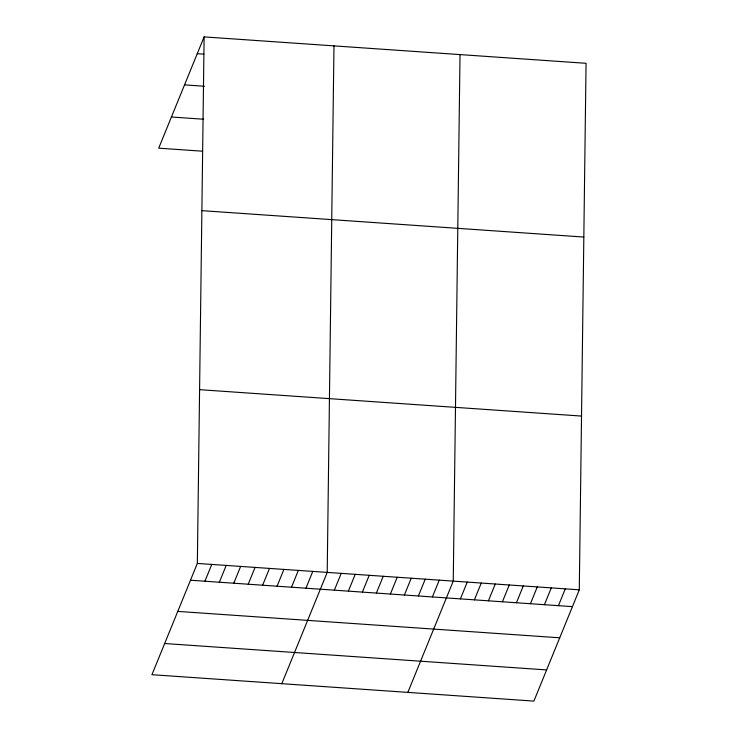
<?xml version="1.0" encoding="UTF-8"?>
<svg xmlns="http://www.w3.org/2000/svg" width="738" height="738" viewBox="0 0 738 738"><rect width="100%" height="100%" fill="white"/><g stroke="black" fill="none" stroke-linecap="round" stroke-linejoin="round"><path stroke-width="1.11" d="M197.35 563.426L204.112 36.9L586.064 63.302L579.293 589.828L533.888 701.1L151.936 674.698L197.35 563.426L579.293 589.828M333.973 45.876L327.211 572.402L281.805 683.674M460.014 54.594L453.252 581.11L407.846 692.382M204.112 36.9L158.707 148.172L201.991 151.161M204.924 581.221L211.778 564.422M219.352 582.217L226.206 565.419M233.78 583.214L240.634 566.415M248.208 584.21L255.062 567.411M262.636 585.206L269.499 568.408M277.073 586.203L283.927 569.404M291.501 587.199L298.355 570.409M305.929 588.204L312.783 571.406M334.36 590.169L341.214 573.371M348.364 591.138L355.218 574.339M362.367 592.107L369.221 575.308M376.371 593.075L383.234 576.277M390.384 594.035L397.238 577.245M404.387 595.003L411.241 578.205M418.391 595.972L425.245 579.173M432.394 596.941L439.248 580.142M460.401 598.878L467.255 582.079M474.405 599.846L481.259 583.048M488.408 600.815L495.263 584.016M502.412 601.784L509.275 584.985M516.425 602.752L523.279 585.954M530.428 603.721L537.282 586.922M544.432 604.69L551.286 587.891M558.435 605.658L565.29 588.859M197.258 53.699L203.919 54.16M184.537 84.879L204.518 86.254M171.428 117.001L203.614 119.224M201.88 210.653L583.832 237.055M199.583 389.673L581.526 416.075M190.496 580.225L572.439 606.627M177.775 611.396L559.718 637.798M164.666 643.518L546.609 669.92"/></g></svg>
